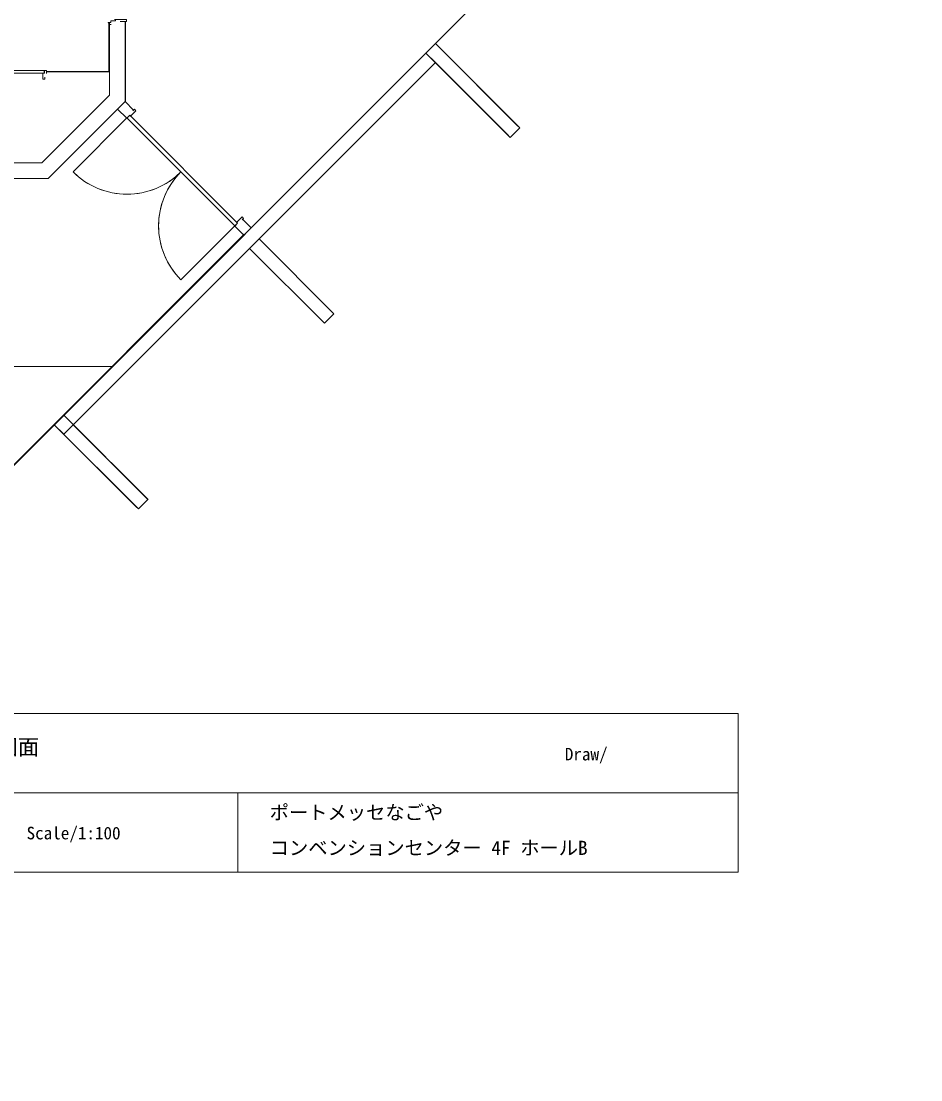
# Model space of a CAD drawing. Units: millimetres, scale not verified. Extents: x -22520 to 22520, y -13465 to 13465.
# Drawn here: x 11735 to 22520, y -13465 to -778 of the extents above; entities that cross this region are included whole.
import ezdxf
from ezdxf.enums import TextEntityAlignment as Align

# ---------------------------------------------------------------- set-up
doc = ezdxf.new("R2010")
doc.units = ezdxf.units.MM
doc.header["$LTSCALE"] = 100
doc.linetypes.add('USER1', pattern=[0.423225, 0.211612, -0.211612])
doc.layers.add('0-1___', color=7, linetype='Continuous', lineweight=18)
doc.layers.add('0-2_220418_4__________________', color=7, linetype='Continuous', lineweight=18)
doc.styles.add('ＭＳ ゴシック', font='')
doc.styles.get('ＭＳ ゴシック').set_extended_font_data('MS Gothic')

# ---------------------------------------------------------------- blocks, each defined once
blk = doc.blocks.new('____')
at = {"layer": '0-1___'}
for p, q in [((20807.3, 4453.4), (9881.2, -6472.7)), ((14988.2, -1593.4), (14874.4, -1479.6)), ((14874.4, -1479.6), (15885.9, -2491.1)), ((12760.8, -3820.8), (13658.5, -4718.5)), ((10419.6, -5934.4), (11428.3, -6943)), ((10419.6, -5934.4), (10533.4, -6048.2)), ((18618.7, -9394.9), (6618.7, -9394.9)), ((18618.7, -9394.9), (18618.7, -11294.9)), ((18618.7, -10344.9), (6618.7, -10344.9)), ((12618.7, -11294.9), (12618.7, -10344.9))]:
    blk.add_line(p, q, dxfattribs=at)
for points in [[(15885.9, -2491.1), (15999.7, -2377.3), (14988.2, -1365.7)], [(13658.5, -4718.5), (13772.3, -4604.6), (12874.7, -3707)], [(11428.3, -6943), (11542.1, -6829.2), (10533.4, -5820.5)], [(18618.7, -11294.9), (6618.7, -11294.9), (6618.7, -10344.9)]]:
    blk.add_lwpolyline(points, dxfattribs=at)
at = {"layer": '0-1___', "color": 5}
blk.add_lwpolyline([(11117.4, -5236.5), (-17225.4, -5236.5), (-8676.8, -13785.1)], dxfattribs=at)
at = {"layer": '0-2_220418_4__________________'}
for p, q in [((11081.3, -1115.4), (11065.3, -1115.4)), ((11075.3, -1115.4), (11075.3, -1699.7)), ((11081.3, -1115.4), (11081.3, -1136.4)), ((11081.3, -1115.4), (11081.3, -1984.6)), ((11101.3, -1136.4), (11081.3, -1136.4)), ((11283.3, -1102.4), (11210.3, -1102.4)), ((11267.3, -1102.4), (11267.3, -2061.6)), ((11273.3, -1102.4), (11273.3, -2059.1)), ((14988.2, -1365.7), (15978.2, -2355.7)), ((10533.4, -6048.2), (14988.2, -1593.4)), ((14988.2, -1593.4), (15864.3, -2469.5)), ((10298.6, -1689.7), (9826.5, -1689.7)), ((10301.6, -1719.7), (9851.5, -1719.7)), ((10281.6, -1719.7), (10281.6, -1793.4)), ((10298.6, -1719.7), (10298.6, -1689.7)), ((10301.6, -1689.7), (10298.6, -1689.7)), ((10301.6, -1689.7), (10301.6, -1719.7)), ((10306.6, -1793.4), (10306.6, -1769.6)), ((11075.3, -1699.7), (10326.6, -1699.7)), ((11081.3, -1705.7), (10326.6, -1705.7)), ((10306.6, -1793.4), (10281.6, -1793.4)), ((11081.3, -1984.6), (10270.2, -2795.7)), ((11267.3, -2061.6), (10347.3, -2981.7)), ((11267.3, -2061.6), (11369.5, -2163.8)), ((10644, -2903.4), (11291, -2256.4)), ((11291, -2256.4), (12585, -3550.4)), ((12617.6, -3517.9), (11323.6, -2223.9)), ((10270.2, -2795.7), (9851.5, -2795.7)), ((10347.3, -2981.7), (9665.5, -2981.7)), ((12689, -3460.6), (12670.6, -3479)), ((12677.7, -3471.9), (12779.8, -3574.1)), ((12697.1, -3648.3), (9877, -6468.5)), ((12687.2, -3658.2), (12582.2, -3553.2)), ((12874.7, -3707), (13265.9, -4098.2)), ((12760.8, -3820.8), (13152, -4212)), ((10419.6, -5934.4), (11409.5, -6924.3)), ((10647.3, -5934.4), (11544.9, -6832))]:
    blk.add_line(p, q, dxfattribs=at)
for points in [[(11097.3, -1092.4), (11097.3, -1111.4), (11065.3, -1111.4), (11065.3, -1115.4)], [(11283.3, -1102.4), (11283.3, -1077.4), (11141.3, -1077.4)], [(10326.6, -1724), (10326.6, -1689.7), (10301.6, -1689.7), (10301.6, -1719.7)], [(11188.8, -2140.1), (11178.9, -2150), (11288.2, -2259.2), (11323.6, -2223.9), (11334.2, -2234.5), (11398.5, -2170.1), (11380.8, -2152.5), (11362.4, -2170.8)], [(10644, -2903.4), (10710.6, -2963.7), (10782.7, -3017.2), (10859.7, -3063.4), (10940.9, -3101.8), (11025.4, -3132), (11112.5, -3153.8), (11201.3, -3167), (11291, -3171.4), (11380.7, -3167), (11469.5, -3153.8), (11556.6, -3132), (11641.2, -3101.8), (11722.4, -3063.4), (11799.4, -3017.2), (11871.5, -2963.7), (11938, -2903.4)], [(11938, -2903.4), (11877.7, -2969.9), (11824.2, -3042.1), (11778.1, -3119.1), (11739.7, -3200.3), (11709.4, -3284.8), (11687.6, -3371.9), (11674.4, -3460.7), (11670, -3550.4), (11674.4, -3640.1), (11687.6, -3728.9), (11709.4, -3816), (11739.7, -3900.6), (11778.1, -3981.7), (11824.2, -4058.8), (11877.7, -4130.9), (11938, -4197.4)], [(11938, -4197.4), (12617.6, -3517.9), (12606.9, -3507.3), (12671.3, -3442.9), (12689, -3460.6)]]:
    blk.add_lwpolyline(points, dxfattribs=at)

msp = doc.modelspace()

# ---------------------------------------------------------------- linework, layer by layer
at = {"layer": '0-1___'}
for points in [[(17712.3, -2057.5), (16700.8, -1046), (16587, -1159.9), (17598.5, -2171.4)], [(16700.8, -1273.7), (16587, -1159.9), (12132.2, -5614.6), (12246, -5728.5)], [(15484.9, -4284.9), (14587.3, -3387.2), (14473.4, -3501.1), (15371.1, -4398.8)], [(13254.7, -6509.5), (12246, -5500.8), (12132.2, -5614.6), (13140.9, -6623.3)], [(8331.3, -9075.2), (20331.3, -9075.2), (20331.3, -10975.2), (8331.3, -10975.2)], [(8331.3, -10025.2), (20331.3, -10025.2), (20331.3, -10975.2), (8331.3, -10975.2)], [(14331.3, -10025.2), (20331.3, -10025.2), (20331.3, -10975.2), (14331.3, -10975.2)]]:
    msp.add_lwpolyline(points, close=True, dxfattribs=at)
at = {"layer": '0-1___', "color": 5, "linetype": 'USER1'}
msp.add_lwpolyline([(12830, -4916.8), (-15512.8, -4916.8), (-6964.2, -13465.3)], dxfattribs=at)
at = {"layer": '0-2_220418_4__________________'}
for p, q in [((22519.9, 4773.1), (11593.8, -6153)), ((12787.9, -795.7), (12787.9, -1380)), ((12793.9, -795.7), (12793.9, -1664.8)), ((12979.9, -782.7), (12979.9, -1741.9)), ((12985.9, -782.7), (12985.9, -1739.4)), ((16700.8, -1046), (17690.8, -2036)), ((12011.2, -1370), (11567.1, -1370)), ((12787.9, -1380), (12039.2, -1380)), ((12793.9, -1386), (12039.2, -1386)), ((14587.3, -3387.2), (16700.8, -1273.7)), ((16700.8, -1273.7), (17576.9, -2149.8)), ((11567.1, -1400), (12011.2, -1400)), ((12793.9, -1664.8), (11982.8, -2476)), ((12979.9, -1741.9), (12059.9, -2662)), ((12979.9, -1741.9), (13082.1, -1844.1)), ((12356.6, -2583.7), (13003.6, -1936.7)), ((13003.6, -1936.7), (14297.6, -3230.7)), ((14330.2, -3198.2), (13036.1, -1904.2)), ((11982.8, -2476), (11564.1, -2476)), ((12059.9, -2662), (11378.1, -2662)), ((14390.3, -3152.2), (14492.4, -3254.4)), ((13650.6, -3877.7), (14297.6, -3230.7)), ((14409.6, -3328.8), (11589.6, -6148.8)), ((14587.3, -3387.2), (14978.5, -3778.4)), ((14473.4, -3501.1), (12359.9, -5614.6)), ((14473.4, -3501.1), (14864.6, -3892.3)), ((12132.2, -5614.6), (13122.1, -6604.6)), ((12359.9, -5614.6), (13257.5, -6512.3))]:
    msp.add_line(p, q, dxfattribs=at)
for points in [[(12922.9, -782.7), (12995.9, -782.7), (12995.9, -757.7), (12853.9, -757.7), (12864.9, -757.7), (12864.9, -772.7), (12809.9, -772.7), (12809.9, -791.7), (12777.9, -791.7), (12777.9, -795.7), (12793.9, -795.7), (12793.9, -816.7), (12813.9, -816.7)], [(12039.2, -1404.3), (12039.2, -1370), (12014.2, -1370), (12014.2, -1400), (11994.2, -1400), (11994.2, -1473.7), (12019.2, -1473.7), (12019.2, -1449.9)], [(12011.2, -1400), (12011.2, -1370), (12014.2, -1370), (12014.2, -1400)], [(12901.4, -1820.4), (12891.5, -1830.3), (13000.8, -1939.5), (13036.1, -1904.2), (13046.8, -1914.8), (13111.1, -1850.4), (13093.4, -1832.7), (13075, -1851.1)], [(14409.7, -3328.6), (14399.8, -3338.5), (14294.8, -3233.5), (14330.2, -3198.2), (14319.5, -3187.6), (14383.9, -3123.2), (14401.6, -3140.9), (14383.2, -3159.3)]]:
    msp.add_lwpolyline(points, dxfattribs=at)
for centre, start, end in [((13003.6, -1936.7), 225, 270), ((13003.6, -1936.7), 270, 315), ((14297.6, -3230.7), 135, 180), ((14297.6, -3230.7), 180, 225)]:
    msp.add_arc(centre, 915, start, end, dxfattribs=at)

# ---------------------------------------------------------------- block references
at = {"layer": '0-1___'}
msp.add_blockref('____', (1712.6, 319.7), dxfattribs=at)

# ---------------------------------------------------------------- texts
at = {"layer": '0-1___', "style": 'ＭＳ ゴシック'}
for s, height, p in [('4F ホールB 基本図面', 188.3, (9514.3, -9626.9)), ('Draw/', 150.6, (18252.3, -9682.4)), ('ポートメッセなごや ', 169.4, (14714.3, -10395.8)), ('Scale/1:100', 150.6, (11800, -10628.6)), ('コンベンションセンター 4F ホールB', 169.4, (14714.3, -10820.9))]:
    msp.add_text(s, height=height, dxfattribs=at).set_placement(p, align=Align.BOTTOM_LEFT)

doc.saveas('drawing.dxf')
